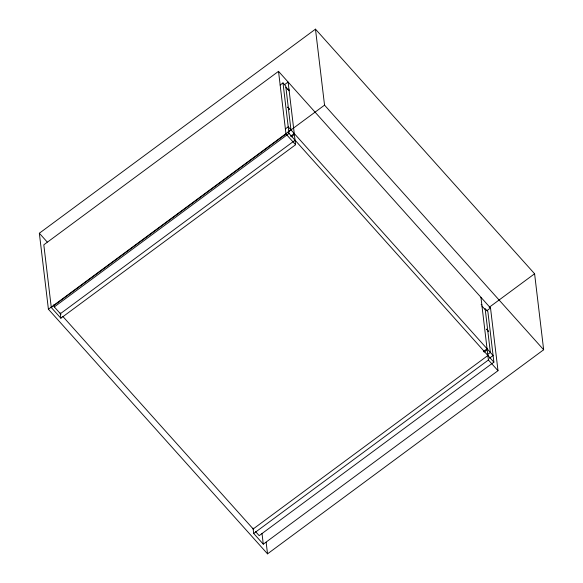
<?xml version="1.0" encoding="UTF-8"?>
<svg xmlns="http://www.w3.org/2000/svg" width="583" height="583" viewBox="0 0 583 583"><rect width="100%" height="100%" fill="white"/><g stroke="black" fill="none" stroke-linecap="round" stroke-linejoin="round"><path stroke-width="0.87" d="M39.345 233.236L315.476 29.15L534.596 273.77L543.655 349.764L267.524 553.85L48.404 309.23L39.345 233.236L47.238 242.047M253.058 528.096L253.7 533.474L263.283 544.172L497.999 370.701L490.522 308.006L278.521 71.337L43.812 244.809L51.289 307.511L60.872 318.209L295.588 144.737L288.111 82.043L284.453 84.739M280.146 85.016L282.988 82.91L285.728 85.971L290.961 129.856L288.119 131.962M285.298 128.96L288.221 126.802L493.101 355.521L489.443 358.217M48.404 309.23L324.542 105.144L315.476 29.15M51.289 307.511L285.998 134.032L278.521 71.337M60.975 314.368L54.306 306.92L289.015 133.449L282.988 82.91M290.596 136.233L294.247 133.529A2.645 0.969 -41.9 0 1 291.26 136.808M60.34 313.727L295.049 140.255M489.181 307.328L534.596 273.77M486.863 310.71L490.522 308.006M483.416 351.491L487.075 348.794A2.645 0.969 -41.9 0 1 484.087 352.074M487.519 354.559L490.361 352.46L485.129 308.575L487.869 311.628L493.888 362.167L259.18 535.639L255.543 531.579M253.16 528.992L487.876 355.513M253.7 533.474L488.408 360.002L480.931 297.301M324.542 105.144L543.655 349.764M285.867 87.107L289.153 90.78M481.973 306.046L485.26 309.711M289.015 133.449L493.888 362.167M285.998 134.032L295.588 144.737M488.408 360.002L497.999 370.701M62.789 316.394L253.117 528.876M266.139 542.226L267.524 553.85M262 533.43L263.283 544.172M60.231 312.838L60.872 318.209M54.008 304.428L54.306 306.92M481.128 304.472A2.645 0.969 -41.9 0 1 481.828 304.829M287.339 89.6A2.645 0.969 -41.9 0 1 289.008 89.563M287.805 107.185L289.43 109.254L287.805 107.185M486.659 329.176L488.284 331.246L486.659 329.176"/></g></svg>
